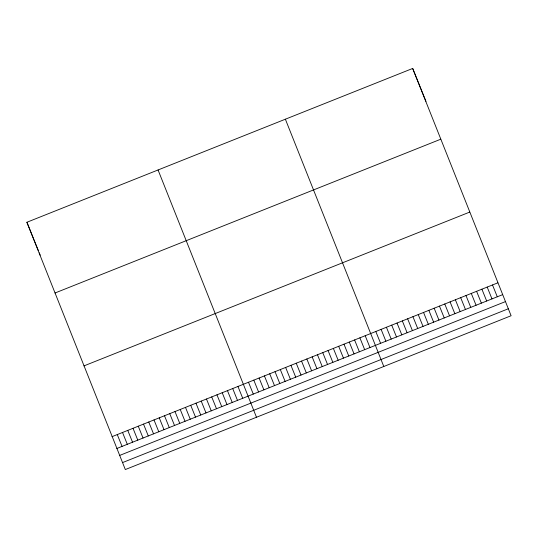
<?xml version="1.0" encoding="UTF-8"?>
<svg xmlns="http://www.w3.org/2000/svg" width="538" height="538" viewBox="0 0 538 538"><rect width="100%" height="100%" fill="white"/><g stroke="black" fill="none" stroke-linecap="round" stroke-linejoin="round"><path stroke-width="0.81" d="M412.68 68.447L511.1 315.739L125.32 469.553L26.9 222.261L412.68 68.447L425.968 101.339M54.99 293.015L440.77 139.201M83.935 365.907L469.714 212.093M112.032 436.661L497.811 282.847M116.813 448.49L502.593 294.676M119.618 455.444L505.397 301.623M122.509 462.599L508.289 308.785M492.505 284.958L497.287 296.788M487.199 287.077L491.981 298.906M481.9 289.188L486.675 301.018M476.594 291.307L481.375 303.136M471.288 293.418L476.069 305.248M465.982 295.53L470.763 307.366M460.683 297.649L465.457 309.478M455.377 299.76L460.158 311.596M450.071 301.879L454.852 313.708M444.765 303.99L449.546 315.826M439.459 306.109L444.24 317.938M434.159 308.22L438.934 320.056M428.853 310.339L433.635 322.168M423.547 312.45L428.329 324.286M418.241 314.569L423.023 326.398M412.942 316.68L417.717 328.516M407.636 318.799L412.417 330.628M402.33 320.91L407.111 332.746M397.024 323.029L401.805 334.858M391.718 325.14L396.499 336.976M386.418 327.259L391.2 339.088M381.112 329.37L385.894 341.206M375.806 331.489L380.588 343.318M383.796 366.492L285.375 119.207M365.201 335.719L369.976 347.548M359.895 337.83L364.677 349.666M354.589 339.949L359.371 351.778M349.283 342.06L354.065 353.896M343.984 344.179L348.759 356.008M338.678 346.29L343.459 358.126M333.372 348.409L338.153 360.238M328.066 350.52L332.847 362.356M322.76 352.639L327.541 364.468M317.46 354.75L322.242 366.586M312.154 356.869L316.936 368.698M306.848 358.98L311.63 370.816M301.542 361.099L306.324 372.928M296.243 363.211L301.018 375.047M290.937 365.329L295.718 377.158M285.631 367.441L290.412 379.277M280.325 369.559L285.106 381.388M275.026 371.671L279.8 383.507M269.72 373.789L274.501 385.618M264.414 375.901L269.195 387.737M259.108 378.019L263.889 389.848M253.801 380.131L258.583 391.967M248.502 382.249L253.284 394.078M256.485 417.253L158.064 169.968M237.951 386.452L242.732 398.288M232.705 388.544L237.48 400.38M227.453 390.635L232.234 402.471M222.207 392.727L226.989 404.563M216.962 394.825L221.743 406.654M211.716 396.916L216.498 408.745M206.471 399.008L211.252 410.837M201.225 401.099L206 412.928M195.973 403.191L200.755 415.02M190.728 405.282L195.509 417.111M185.482 407.374L190.264 419.203M180.237 409.465L185.018 421.294M174.991 411.557L179.773 423.386M169.746 413.648L174.52 425.477M164.493 415.74L169.275 427.569M159.248 417.831L164.029 429.667M154.002 419.922L158.784 431.758M148.757 422.014L153.538 433.85M143.512 424.105L148.293 435.941M138.266 426.197L143.041 438.033M133.014 428.295L137.795 440.124M127.768 430.387L132.55 442.216M122.523 432.478L127.304 444.307M117.277 434.57L122.059 446.399M26.9 222.261L31.379 233.357M31.681 234.097L33.551 238.731M33.867 239.504L38.319 250.52M39.254 252.84L40.189 255.153"/></g></svg>
